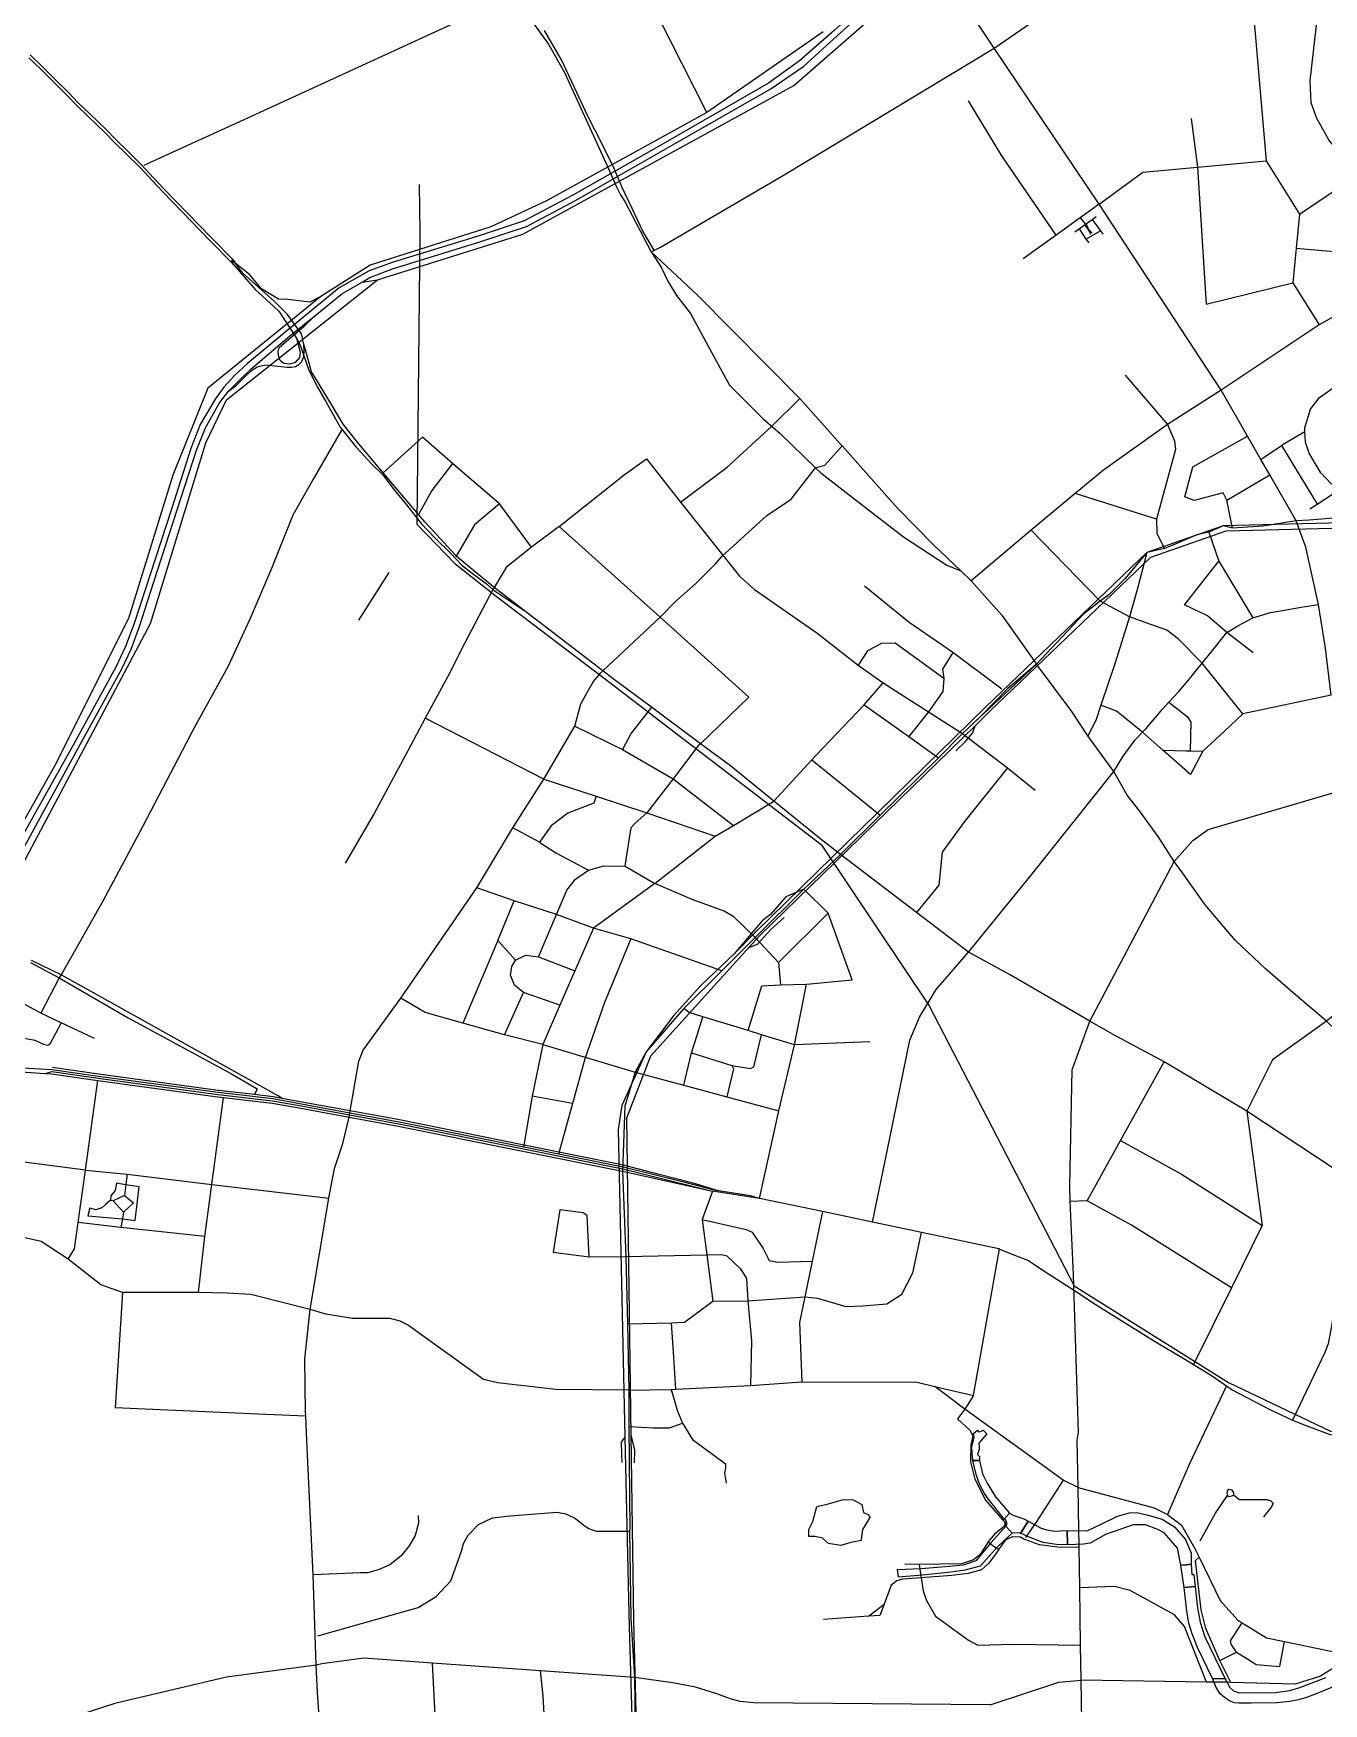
# Model space of a CAD drawing. Header units: millimetres. Extents: x 170 to 95391, y -643 to 69125.
# Drawn here: x 41629 to 46878, y 31702 to 38500 of the extents above; entities that cross this region are included whole.
import ezdxf

# ---------------------------------------------------------------- set-up
doc = ezdxf.new("R2010")
doc.units = ezdxf.units.MM
for name, color, linetype in [('railways', 4, 'Continuous'), ('roads_2', 2, 'Continuous'), ('roads_3', 3, 'Continuous'), ('water', 7, 'Continuous')]:
    doc.layers.add(name, color=color, linetype=linetype)

msp = doc.modelspace()

# ---------------------------------------------------------------- linework, layer by layer
at = {"layer": 'railways'}
msp.add_lwpolyline([(43198.36, 37885), (43200.79, 37689.31), (43189.49, 36502.93), (43343.52, 36342.61), (43506.46, 36213.72), (43951.64, 35876.05), (44833.76, 35198.81), (45272.85, 34542.05), (45863.3, 33402.88), (46491.61, 33009.59), (46906.72, 32810.52), (47370.09, 32720.35), (48296.37, 32394.96), (49602.02, 32009.21), (49696.5, 31928.11)], dxfattribs=at)
at = {"layer": 'roads_2'}
for points in [[(41526.88, 40990.14), (42217.3, 40476.72), (42612.62, 40187.5), (42732.65, 40107.72), (42772.44, 40076.49), (42813.74, 40031.93), (42844.51, 39976.67), (42912.56, 39764.56), (42918.5, 39746.03), (42959.8, 39603.04), (43042.42, 39430.32), (43277.75, 39079.68), (43589.15, 38644.23), (43675.01, 38525.7), (43724.5, 38456.15), (43790.09, 38340.56), (43965.56, 37955.1), (44001.34, 37875.27), (44017.71, 37843.08), (44034.78, 37815.41), (44141.7, 37611.63)], [(41517.98, 34990.74), (42105.46, 36098.1), (42330.7, 36833.54), (42414.46, 37008.66), (43028.43, 37497.4), (43620.59, 37683.05), (44722.4, 38287.67), (46454.01, 39801.27)], [(46112.13, 39618.26), (45824.82, 39357.9), (45623.51, 39177.19), (45339.52, 38921.44), (44886.17, 38511.72), (44746.19, 38389.1), (44619.05, 38297.34), (44172.27, 38040.39), (43823.87, 37841.23), (43625.82, 37737.59), (43442.04, 37676.63), (43093.12, 37569.05), (42994.9, 37534.35), (42873.21, 37464.29)], [(42883.93, 37439.8), (42966.01, 37487.72), (42997.78, 37506.28), (43089.92, 37541.35), (43445.3, 37651.85), (43634.63, 37714.26), (43833.78, 37820.17), (44180.46, 38017.91), (44629.76, 38274.58), (44762.71, 38367.41), (44900.22, 38491.8), (45393.99, 38936.08), (45752.84, 39259.36), (46128.1, 39597.04)], [(44141.7, 37611.63), (44180.28, 37629.81), (44683.24, 37925), (45538.43, 38440.03), (45862.97, 38665.22), (46039.71, 38787.39), (46120.44, 38858.27), (46344.47, 39155.58), (46502.4, 39372.67), (46571.35, 39454.51), (46594.73, 39482.47)], [(44368.84, 38178.32), (44019.39, 38870.43), (43636.17, 38677.15), (43232.3, 38491.04), (42514.28, 38162.06), (42101.62, 37973.54), (42077.6, 37962.49)], [(46461.52, 37047.78), (46298.21, 37296.62), (45964.5, 37804.54), (45538.43, 38440.03), (45271.7, 38842.16)], [(46589.84, 38610.03), (46644.28, 37981.03)], [(44842.34, 38506.5), (44368.84, 38178.32), (43716.41, 37819.07), (43489.42, 37712.69), (42998.96, 37557.52), (42798.2, 37429.94), (42338.93, 37056.24), (42196.02, 36701.68), (42016.12, 36118.39), (41714.77, 35517.75), (41466.23, 35078.2)], [(44154.22, 37618.22), (44107.9, 37695.29), (44064.81, 37788.1), (44023.36, 37875.62), (44014.26, 37897.97), (44012.61, 37901.76), (43991.29, 37950.25), (43941.32, 38052.35), (43885.08, 38162.9), (43830.39, 38280.58), (43776.91, 38393.2), (43707.67, 38512.26)], [(42449.12, 37570.77), (42444.23, 37575.49), (42353.5, 37667.72), (42160.07, 37867.28), (42118.01, 37911.74), (42066.65, 37967.05), (42012.63, 38020.23), (41963.68, 38068.06), (41924.48, 38108.85), (41856.69, 38173.73), (41809.79, 38218.92), (41772.55, 38257.75), (41722.86, 38307.53), (41663.36, 38367.27), (41616.04, 38412.92)], [(41610.76, 38401.44), (41658.08, 38355.79), (41717.59, 38296.06), (41767.28, 38246.28), (41804.52, 38207.45), (41851.41, 38162.25), (41919.21, 38097.38), (41958.41, 38056.58), (42007.36, 38008.76), (42061.38, 37955.57), (42112.74, 37900.26), (42154.8, 37855.8), (42348.23, 37656.24), (42438.96, 37564.01), (42443.85, 37559.29)], [(46339.36, 38154.16), (46365.62, 37955.18), (46400.12, 37398.29), (46752.27, 37485.27)], [(45964.5, 37804.54), (46142.18, 37935.01), (46365.62, 37955.18), (46644.28, 37981.03)], [(46644.28, 37981.03), (46780.4, 37763.84), (46766.42, 37625.43), (46752.27, 37485.27), (46860.25, 37314.12)], [(46780.4, 37763.84), (47016.01, 37923.82)], [(44141.7, 37611.63), (44183.52, 37548.18), (44209.75, 37491.22), (44244.69, 37433.65), (44302.11, 37360.05), (44415.29, 37152.78), (44460.79, 37068.03), (44598.93, 36930.59), (44665.22, 36872.75), (44811.08, 36731.97), (44832.24, 36711.53), (45026.29, 36560.82), (45168.68, 36450.7), (45344.95, 36335.16), (45401.48, 36313.34)], [(45401.48, 36313.34), (45292.11, 36417.2), (45144.97, 36568.02), (44918.97, 36821.72), (44911.36, 36830.26), (44747.26, 37014.48), (44330.65, 37435.25), (44141.7, 37611.63)], [(42760.5, 37122.14), (42746.16, 37172.99), (42735.82, 37212.34), (42729.38, 37233.82), (42719.96, 37277.82), (42662.48, 37356.62), (42609.12, 37408.66), (42479.02, 37525.94), (42447.68, 37568.06), (42435.63, 37575.7), (42435.41, 37575.84)], [(42435.41, 37575.84), (42440.77, 37561.88), (42531.83, 37455.94), (42589.57, 37405.25), (42626.76, 37369.65), (42698.74, 37259.61)], [(42798.2, 37429.94), (42753.22, 37406.88), (42664.17, 37416.87), (42625.78, 37418.3), (42556.8, 37460.57), (42507.99, 37519.03), (42435.63, 37575.7)], [(47294.88, 37589.24), (46939.45, 37359.34), (46860.25, 37314.12), (46461.52, 37047.78), (46243.51, 36908.55), (45981.95, 36722.64), (45867.88, 36627.98), (45688.02, 36478.74), (45444.75, 36272.24)], [(42873.21, 37464.29), (42659.95, 37289), (42499.34, 37156.05), (42447.3, 37107.78), (42403.93, 37060.07), (42367.72, 37011.67), (42307.24, 36907.72)], [(42966.01, 37487.72), (43028.43, 37497.4)], [(42328.93, 36895.03), (42385.59, 36996.58), (42422.55, 37043.89), (42466.32, 37088.08), (42514.79, 37135.5), (42671.29, 37267.39), (42774.29, 37350.9), (42883.93, 37439.8)], [(42698.74, 37259.61), (42714, 37203.17), (42712.02, 37181.4), (42694.41, 37160.22), (42671.56, 37153.75), (42648.35, 37157.07), (42633.25, 37168.32), (42626.69, 37184.38), (42624.63, 37203.07), (42626.49, 37211.95), (42630.16, 37222.59), (42730.58, 37308.86), (42774.29, 37350.9)], [(42698.74, 37259.61), (42713.9, 37231.88), (42749.22, 37129.58), (42784.83, 37060.26), (42819.48, 36998.6), (42876.39, 36897.64), (42941.43, 36816.03)], [(42422.55, 37043.89), (42454.05, 37067.19), (42487.41, 37101.13), (42514.91, 37126.67), (42539.63, 37142.91), (42554.85, 37147.22), (42577.24, 37150.58), (42598.67, 37148.61), (42661.18, 37142.28), (42679.94, 37141.67), (42695.62, 37145.09), (42709.08, 37152.53), (42721.26, 37164.87), (42729.48, 37185.24), (42730.54, 37203.46), (42729.38, 37233.82)], [(43625.31, 36151.81), (43509.04, 36241.08), (43503.64, 36245.53), (43349.48, 36372.82), (43345.81, 36375.86), (43221.85, 36511.61), (43196, 36542.06), (43052.34, 36711.42), (42945.42, 36837.49), (42888.51, 36909.97), (42845.81, 36983.46), (42786.9, 37078.85), (42760.5, 37122.14)], [(46070.38, 37109.44), (46243.51, 36908.55), (46271.55, 36841.88), (46275.36, 36806.07), (46197.92, 36522.47), (46199.48, 36464.16), (46231.34, 36403.7)], [(44261.37, 36592.47), (44450.77, 36734.88), (44632.04, 36899.96), (44747.26, 37014.48)], [(42307.24, 36907.72), (42268.67, 36810.98), (42191.04, 36564.02), (42038.69, 36099.05), (42004.1, 36005.17), (41965, 35923.19), (41796.83, 35615.76), (41575.57, 35217.94), (41440.32, 34967.54), (41231.67, 34577.51), (41203.23, 34526.33), (41035.09, 34217.69), (40948.05, 34062.65), (40886.15, 33907.45), (40862.26, 33835.55), (40811.99, 33684.18), (40708.67, 33382.79), (40611.32, 33082.65)], [(40632.95, 33071.88), (40733.59, 33377.69), (40834.16, 33676.66), (40909.99, 33899.83), (40940.4, 33991.72), (40968.77, 34040.26), (41117.51, 34324.17), (41222.06, 34514.99), (41598.98, 35203.38), (41818.87, 35605.54), (41988.12, 35913.3), (42026.61, 35994.12), (42060.9, 36086.09), (42104.18, 36222.4), (42293.01, 36803.41), (42328.93, 36895.03)], [(42881.96, 36885.88), (42771.32, 36692.59), (42684.06, 36539.68), (42597.45, 36321.93), (42509.71, 36115.84), (42419.61, 35922.36), (42283.39, 35674.35), (42072.19, 35271.28), (41911.21, 34967.96), (41741.59, 34668.53), (41733.73, 34656.73)], [(42941.43, 36816.03), (43005.2, 36746.76), (43051.02, 36702.89), (43096.47, 36642.42), (43146.68, 36581.08), (43206.89, 36505.9), (43264.15, 36443.79), (43326.56, 36383.43), (43372.24, 36336.3), (43413.45, 36302.65), (43471.9, 36259.19), (43498.52, 36237.27), (43625.31, 36151.81)], [(44811.08, 36731.97), (44848.67, 36742.89), (44918.97, 36821.72)], [(42833.05, 31040.64), (42784.08, 31746.88), (42779, 31858.24), (42766.81, 32226.71), (42741.91, 32772.25), (42736.71, 32873.74), (42736.48, 32890.1), (42733.36, 33105.29), (42754.24, 33305.86), (42830.63, 33760.06), (42854.32, 33880.54), (42888.11, 33982.52), (42913.65, 34089.14), (42915.39, 34098.54), (42916.72, 34105.79), (42917.99, 34114.52), (42952.74, 34317.42), (42970.61, 34362.25), (43123.56, 34573.63), (43432.76, 35021.91), (43579.83, 35266.06), (43705.92, 35464.36), (43831.14, 35681.09), (43856.59, 35770.85), (43906.71, 35860.39), (43936.5, 35896.68), (43945.92, 35905.65), (44179.29, 36123.89), (44242.98, 36189.54), (44323.35, 36260.69), (44404.21, 36341.78), (44431.2, 36372.22), (44612.47, 36538.34), (44711.7, 36603.94), (44811.08, 36731.97)], [(48027.08, 36535.84), (46469.09, 36495.48), (46158.49, 36387.78), (45502.44, 35758.47), (44566.7, 34841.63), (44479.94, 34754.32), (44344.11, 34625.49), (44233.74, 34501.03), (44121.53, 34354.9), (44022.26, 34136.21), (44007.6, 34038.37), (44034.96, 32786.76), (44049.35, 32128.88), (44053.22, 32016.88), (44064.63, 31601.43)], [(44082.42, 31609.71), (44071.96, 32041.03), (44061.41, 32795.8), (44043.36, 34085.98), (44141.04, 34339.12), (44540.25, 34779.79), (44583.37, 34827.4), (45460.2, 35682.4), (45520.4, 35741.11), (46174.77, 36368.81), (46481.85, 36475.29), (47662.75, 36505.86)], [(46158.49, 36387.78), (46120.5, 36240.91), (46088.59, 36125.47)], [(45401.48, 36313.34), (45444.75, 36272.24), (45569.48, 36132.92), (45710.41, 35932.65)], [(45569.28, 35831.68), (45370.13, 35980.47), (45191.36, 36101.83), (45010.76, 36250.64)], [(44912.65, 35157.88), (44840.4, 35213.19), (44641.09, 35375.21), (44464.85, 35518.49), (44343.32, 35608.92), (44142.95, 35758.03), (43987.59, 35873.67), (43945.92, 35905.65), (43625.31, 36151.81)], [(46088.59, 36125.47), (46029.53, 35937.99), (45972.22, 35765.77), (45951.48, 35703.46), (45919.41, 35640.54)], [(45370.13, 35980.47), (45327.59, 35912.35), (45332.76, 35873.85), (45329.53, 35821.73), (45270.14, 35739.26), (45190.23, 35638.14)], [(47512.58, 34100.37), (47386.95, 34146.84), (47281.34, 34204.08), (47148.36, 34279.48), (47121.73, 34296.04), (47017.95, 34360.58), (46926.42, 34444.05), (46890.04, 34479.39), (46763.39, 34586.73), (46641.07, 34693.06), (46518.85, 34809.48), (46396.85, 34952.77), (46303.88, 35083.48), (46270.08, 35129.1), (46204.34, 35231.07), (46129.14, 35335.69), (46079.21, 35400.15), (46025.22, 35496.38), (45919.41, 35640.54), (45853.13, 35740.09), (45710.41, 35932.65)], [(43705.92, 35464.36), (43223.13, 35712.7)], [(45381.42, 35579.69), (45419.52, 35616.94), (45449.93, 35652.51), (45460.2, 35682.4)], [(45860.1, 33447.9), (45846.59, 33746.12), (45846.29, 33809.69), (45855.02, 34281.77), (45927.16, 34480.23), (46270.08, 35129.1), (46346.56, 35215.7), (46408.8, 35260.17), (46967.18, 35423.98), (46984.05, 35427.35), (47261.32, 35482.67), (47640.8, 35558.4)], [(45042.84, 33661.91), (45103.97, 33956.87), (45114.7, 34009.95), (45194.15, 34402), (45233.87, 34496.08), (45302, 34609), (45433.1, 34761.08), (45688.22, 35073.4), (46025.22, 35496.38)], [(43705.92, 35464.36), (43918.05, 35395.02), (44125.07, 35327.76), (44402.75, 35232.28)], [(44627.09, 34914.37), (44593.98, 34888.07), (44479.94, 34754.32)], [(44540.25, 34779.79), (44574.24, 34793.72), (44629.78, 34852.61), (44683.52, 34901.84)], [(41616.33, 34719.18), (41733.73, 34656.73), (42015, 34493.6), (42435.02, 34264.84), (42539.7, 34204.45), (42527.83, 34180.81)], [(42640.78, 34165.21), (42621.36, 34177.48), (42026.55, 34509.05), (41741.59, 34668.53), (41620.94, 34726.75)], [(41189.29, 34280.09), (41278.45, 34281.46), (41340.7, 34281.39), (41457.71, 34281.26), (41678.54, 34266.88), (41702.13, 34265.33)], [(41704.57, 34282.08), (41464.9, 34295.86), (41384.55, 34308.45)], [(41678.54, 34266.88), (41703.51, 34274.79), (41891.9, 34247.6), (42369.41, 34183.11), (42403.25, 34179.15), (42602.24, 34155.9), (42703.6, 34137.33), (42915.39, 34098.54), (43115.2, 34061.96), (43622.6, 33959.7), (44026.87, 33878.43), (44392.23, 33788.3)], [(44416.14, 33788.96), (44393.82, 33792.73), (44280.5, 33822.53), (44028.33, 33885.65), (43624.07, 33966.92), (43116.6, 34069.19), (42916.72, 34105.79), (42704.94, 34144.58), (42603.35, 34163.18), (42404.12, 34186.46), (42370.35, 34190.42), (41892.93, 34254.9), (41704.57, 34282.08)], [(44839.67, 33704.64), (44583.16, 33757.99), (44392.23, 33788.3)], [(45556.84, 33553.82), (45242.04, 33620.02), (45042.84, 33661.91), (44839.67, 33704.64)], [(45556.84, 33553.82), (45627.56, 33524.68), (45677.7, 33506.09), (45740.21, 33463.64), (45864.3, 33384.09), (45948.63, 33327.71), (46086.23, 33242.7), (46197.41, 33173.3), (46307.24, 33108.08), (46349.34, 33082.32), (46418.44, 33040.06), (46483.42, 32994.9), (46505.94, 32979.23), (46659.87, 32899.56), (46752.21, 32855.58), (46816.28, 32829.89), (46904.16, 32797.76), (46986.06, 32784.21), (47077.22, 32788.56), (47165.21, 32783.62), (47210.17, 32780.97), (47268.47, 32767.38), (47326.95, 32743.14), (47351.03, 32719.42)], [(45865.08, 33316.61), (45860.1, 33447.9)], [(45876.03, 32774.14), (45880.23, 32807.31), (45865.08, 33316.61)], [(44034.96, 32786.76), (44020.43, 32766.21), (44021.4, 32714.49), (44023.29, 32683.44)], [(44074.89, 32682.28), (44076.41, 32733.26), (44061.41, 32795.8)], [(45882.4, 32408.93), (45879.52, 32581.82), (45876.03, 32774.14)], [(45879.52, 32581.82), (46188.24, 32499.39), (46243.52, 32472.33), (46299.69, 32427.87), (46354.39, 32333.29), (46371.19, 32298.79), (46457.45, 32121.7), (46529.76, 32042.31), (46547.21, 32031.45), (46646.34, 31969.71), (46719.39, 31954.53), (46810.54, 31935.59), (46940.88, 31908.92), (46970.5, 31900.6), (46969.41, 31901.98)], [(45883.67, 32345.49), (45882.4, 32408.93)], [(45901.39, 31174.9), (45897.69, 31461.54), (45891.32, 31798.16), (45889.43, 31939.36), (45886.3, 32173.62), (45883.76, 32338.86), (45883.67, 32345.49)], [(45521.51, 31696.69), (45040.83, 31700.99), (44559.57, 31704.99), (44504.44, 31710.77), (44468.91, 31720.88), (44405.47, 31743.42), (44322.68, 31768.46), (44230.13, 31787.34), (44074.62, 31808.19), (43691.31, 31834.86), (43251.95, 31867.04), (42973.02, 31887.47), (42802.74, 31863.59), (42779, 31858.24), (42414.58, 31809.18), (41960.47, 31702.22), (41646.59, 31601.22), (41561.92, 31573.97)], [(47101.79, 31850.28), (46969.41, 31901.98), (46948.73, 31864.86), (46865.02, 31813.4), (46762.97, 31781.53), (46500.87, 31788.65), (46489.06, 31788.97)], [(43277.52, 31392.22), (43251.95, 31867.04)], [(43901.04, 30511.02), (43836.98, 30603.17), (43735.23, 30749.52), (43714.23, 30782.75), (43714.59, 31058.97), (43721.63, 31388.33), (43702.72, 31733.95), (43691.31, 31834.86)], [(45521.51, 31696.69), (45800.78, 31789.73), (45891.32, 31798.16)], [(46431.49, 31789.46), (46402.19, 31789.71), (45891.32, 31798.16)]]:
    msp.add_lwpolyline(points, dxfattribs=at)
at = {"layer": 'roads_3'}
for points in [[(47640.8, 35558.4), (47610.7, 35646.59), (47576.24, 35704.16), (47484.57, 35801.05), (47458.29, 35852.4), (47454.94, 35944.45), (47463.27, 36090.53), (47477.76, 36344.91), (47488.72, 36537.23), (47488.85, 36544.28), (47498.74, 37045.17), (47499.51, 37083.99), (47503.05, 37263.07), (47487.15, 37327.62), (47462, 37391.22), (47294.88, 37589.24), (47116.11, 37801.07), (47016.01, 37923.82), (46899.51, 38066.67), (46849.9, 38154), (46827.84, 38217.57), (46823.47, 38307.58), (46886.79, 38869.31)], [(45790.06, 37679.19), (45568.38, 38001.31), (45432.84, 38226.21)], [(45964.5, 37804.54), (45887.58, 37749.27), (45790.06, 37679.19), (45655.23, 37582.02)], [(45865.87, 37692.94), (45883.13, 37705.19), (45904.76, 37720.55), (45909.09, 37723.63), (45936.74, 37743.26), (45953.17, 37754.92)], [(45887.58, 37749.27), (45909.09, 37723.63)], [(45936.74, 37743.26), (45969.77, 37696.78), (45979.67, 37682.86)], [(45883.13, 37705.19), (45910.86, 37662.77), (45922.28, 37647.97)], [(45904.76, 37720.55), (45918.23, 37703.09)], [(45910.86, 37662.77), (45969.77, 37696.78)], [(45911.44, 37724.54), (45920.04, 37705.01)], [(45921.66, 37702.48), (45921.82, 37703.06), (45921.78, 37703.64), (45921.54, 37704.18), (45921.14, 37704.62), (45920.62, 37704.91), (45920.04, 37705.01), (45919.45, 37704.92), (45918.93, 37704.63), (45918.52, 37704.2), (45918.28, 37703.66), (45918.23, 37703.09), (45918.38, 37702.51), (45918.69, 37702.02), (45919.15, 37701.65), (45919.71, 37701.46), (45920.3, 37701.45), (45920.86, 37701.63), (45921.33, 37701.99), (45921.66, 37702.48)], [(45920.3, 37701.45), (45929.12, 37682.8)], [(45921.82, 37703.06), (45935.81, 37687.26)], [(46766.42, 37625.43), (46997.35, 37605.33)], [(47171.79, 36639.54), (47024.62, 36641.05), (46960.55, 36641.71), (46949.23, 36647.24), (46909.39, 36666.68), (46866.61, 36711.01), (46820.02, 36792.19), (46804.99, 36836.28), (46802.26, 36880.2), (46801.37, 36894.6), (46824.62, 36971.08), (46862.02, 37017.8), (46930.26, 37067.32), (47001.34, 37089.22), (47117.43, 37087.2), (47129.96, 37086.7), (47308.56, 37086.62), (47313.01, 37086.56), (47499.51, 37083.99)], [(46766.31, 36516.57), (46659.4, 36702.91), (46622.91, 36766.5), (46569.03, 36860.4), (46461.52, 37047.78)], [(43655.63, 36409.67), (43524.62, 36585.67), (43333.9, 36749.92), (43211.53, 36856.33), (43052.34, 36711.42)], [(46484.98, 36600.86), (46470.13, 36630.75), (46351.69, 36599.03), (46313.79, 36613.67), (46346.43, 36735.53), (46569.03, 36860.4)], [(46622.91, 36766.5), (46640.31, 36778.28), (46706.71, 36823.28), (46713.46, 36827.86), (46802.26, 36880.2)], [(46706.71, 36823.28), (46851.36, 36583.75)], [(43333.9, 36749.92), (43249.7, 36640.25), (43196, 36542.06)], [(43767.34, 36492.54), (44032.26, 36703.92), (44123.26, 36768.57), (44261.37, 36592.47), (44272.65, 36578.1), (44501.37, 36290.82), (44562.56, 36237.11), (44816.91, 36060.05), (44985.05, 35928.2), (45085.81, 35856.51), (45270.14, 35739.26), (45409.41, 35649.99), (45592.19, 35511.23), (45704.45, 35420.28)], [(46507.55, 36486.94), (46484.98, 36600.86), (46659.4, 36702.91)], [(46822.46, 36565.51), (46851.36, 36583.75), (46949.23, 36647.24)], [(43524.62, 36585.67), (43423.16, 36499.65), (43349.48, 36372.82)], [(46197.92, 36522.47), (45867.88, 36627.98)], [(46766.31, 36516.57), (46631.64, 36494.99), (46507.55, 36486.94), (46469.09, 36495.48), (46411.08, 36470.11), (46362.35, 36459.46), (46264.1, 36417.58), (46231.34, 36403.7), (46158.49, 36387.78), (46068.92, 36280.43), (46004.3, 36215.12), (45969.16, 36189)], [(48970.64, 36506.08), (48866.38, 36509.78), (48709.14, 36507.56), (48665.07, 36507.23), (48597.85, 36506.71), (48433.53, 36502.78), (48340.43, 36509.36), (48337.54, 36509.62), (48181.1, 36524.32), (48027.08, 36535.84), (47898.49, 36526.68), (47716.59, 36533.51), (47677.9, 36535.34), (47488.85, 36544.28), (47363.33, 36536.48), (47243.97, 36540.69), (47219.12, 36538.23), (47161.24, 36532.49), (46968.34, 36530.75), (46819.18, 36518.83), (46766.31, 36516.57)], [(46908.88, 35806.79), (46886.42, 35997.82), (46856.93, 36176.33), (46806.2, 36408.77), (46766.31, 36516.57)], [(44179.29, 36123.89), (43767.34, 36492.54), (43655.63, 36409.67), (43552.13, 36325.71), (43503.64, 36245.53), (43498.52, 36237.27), (43382.95, 36017.36), (43314.98, 35883.15), (43223.13, 35712.7), (43151.7, 35580.15), (43015.21, 35324.85), (42896.87, 35122.97)], [(46908.88, 35806.79), (46549.83, 35731.08), (46384.7, 35937.59), (46286.69, 36036.34), (46239.92, 36071.05), (46152.54, 36102.93), (46088.59, 36125.47), (45969.16, 36189), (45688.02, 36478.74)], [(46411.08, 36470.11), (46452.35, 36352.6), (46590.24, 36122.03)], [(42952.16, 36112.17), (43076.16, 36305.36)], [(46592.01, 35979.21), (46484.82, 36061.93), (46405.24, 36130.09), (46312.1, 36173.83), (46452.35, 36352.6)], [(45969.16, 36189), (45900.88, 36136.41), (45708.73, 35931.18), (45710.41, 35932.65), (45409.41, 35649.99)], [(46384.7, 35937.59), (46425.61, 35988.8), (46484.82, 36061.93), (46529.23, 36089.16), (46590.24, 36122.03), (46661.89, 36143.09), (46703.27, 36149.41), (46787.16, 36164.81), (46856.93, 36176.33)], [(44179.29, 36123.89), (44540.25, 35798.63), (44343.32, 35608.92), (44332.62, 35599.3), (44231.3, 35466.74), (44125.07, 35327.76)], [(45332.76, 35873.85), (45135.15, 36018.47), (45079.65, 36016.9), (45022.87, 35987.74), (44985.05, 35928.2)], [(45708.73, 35931.18), (45593.44, 35834.19), (45483.88, 35721.23), (45409.41, 35649.99)], [(46025.22, 35496.38), (46063.28, 35558.32), (46111.13, 35625.41), (46141, 35656.01), (46154.67, 35670.02), (46223.18, 35749.21), (46248.94, 35777.55), (46289.58, 35822.26), (46326.95, 35866.94), (46384.7, 35937.59)], [(44402.75, 35232.28), (44476.61, 35276.58), (44641.09, 35375.21), (44795.88, 35543.98), (44811.56, 35561.07), (45008.6, 35767.98), (45085.81, 35856.51)], [(44142.95, 35758.03), (44060.37, 35652.62), (44024.92, 35585.29)], [(45008.6, 35767.98), (45190.23, 35638.14), (45310.6, 35552.09)], [(46549.83, 35731.08), (46475.23, 35660.13), (46387.19, 35579.07), (46336.02, 35483.38), (46223.81, 35582.52), (46141, 35656.01), (46036.08, 35741.6), (45972.22, 35765.77)], [(46248.94, 35777.55), (46323.64, 35719.71), (46337.84, 35697.09), (46334.78, 35579.52)], [(43831.14, 35681.09), (44024.92, 35585.29), (44231.3, 35466.74), (44476.61, 35276.58)], [(45409.41, 35649.99), (45310.6, 35552.09), (45074.45, 35318.15), (44912.65, 35157.88), (44763.39, 35016.8)], [(46223.81, 35582.52), (46319.37, 35579.65), (46334.78, 35579.52), (46387.19, 35579.07)], [(44795.88, 35543.98), (45074.45, 35318.15)], [(45592.19, 35511.23), (45417.64, 35291.85), (45326.14, 35167.87), (45312.64, 35033), (45221.44, 34921.55)], [(43918.05, 35395.02), (43909.58, 35366.46), (43803.37, 35326.47), (43735.09, 35274.92), (43687.23, 35208.86), (43579.83, 35266.06)], [(44061.87, 35270.01), (44075.35, 35284.21)], [(44075.35, 35284.21), (44125.07, 35327.76)], [(43708.42, 35194.84), (43754.67, 35164.3), (43886.64, 35094.64), (43949.5, 35112.49), (44036.83, 35110.7), (44059.72, 35259.81), (44061.87, 35270.01)], [(44036.83, 35110.7), (44156.47, 35040.12), (44402.75, 35232.28)], [(43687.23, 35208.86), (43695.32, 35203.5)], [(43695.32, 35203.5), (43708.42, 35194.84)], [(45927.16, 34480.23), (45600.37, 34669.14), (45433.1, 34761.08), (45221.44, 34921.55), (44912.65, 35157.88)], [(43684.16, 34741.54), (43757.62, 34913.72), (43798.57, 35012.56), (43834.93, 35057.25), (43886.64, 35094.64)], [(44429.62, 34684.87), (44058.92, 34814.95), (43907.19, 34858.21), (43757.62, 34913.72), (43584.42, 34969.45), (43432.76, 35021.91)], [(44660.36, 34718.7), (44564.96, 34819.99), (44478.01, 34904.37), (44439.15, 34927.21), (44309.03, 34974.36), (44156.47, 35040.12), (43907.19, 34858.21), (43831.57, 34684.34), (43770.74, 34544.46), (43701.6, 34385.48), (44076.65, 34271.84), (44274.75, 34218.88), (44449.77, 34172.09), (44662.32, 34115.28)], [(44763.39, 35016.8), (44564.96, 34819.99), (44429.62, 34684.87), (44275.74, 34531.26), (44121.53, 34354.9), (44076.65, 34271.84), (44035.15, 34133.98), (44024.97, 33869.07), (44039.66, 33522.63), (44045.73, 33247.47), (44051.68, 32977.52), (44052.01, 32830), (44052.32, 32688.83), (44055.97, 32413.01), (44054.16, 32403.39), (44059.39, 32049.43), (44074.62, 31808.19), (44079.91, 31407.65)], [(44583.16, 33757.99), (44662.32, 34115.28), (44725.29, 34383.72), (44773.67, 34629.77), (44959.86, 34647.59), (44862.52, 34919.44), (44763.39, 35016.8)], [(44763.39, 35016.8), (44690.41, 34985.35), (44627.09, 34914.37)], [(47862.74, 35063.63), (47373.54, 34844.26), (47331.33, 34783.68), (47236.83, 34712.62), (47012.59, 34576.87), (46890.04, 34479.39), (46670.23, 34322.5), (46565.29, 34114.08), (46627.51, 33647.84), (46503.04, 33394.79), (46349.34, 33082.32)], [(43590.52, 34728.04), (43518.25, 34808.44), (43584.42, 34969.45)], [(44862.52, 34919.44), (44660.36, 34718.7), (44668.82, 34627.61)], [(43518.25, 34808.44), (43376.54, 34472.2)], [(44058.92, 34814.95), (43951.82, 34556.12), (43871.7, 34326.72), (43821.8, 34145.11), (43765.52, 33939)], [(43770.74, 34544.46), (43622.25, 34596.86), (43585.52, 34626.83), (43569.42, 34666.86), (43575.9, 34702.6), (43590.52, 34728.04), (43632.83, 34748.13), (43684.16, 34741.54), (43831.57, 34684.34)], [(41733.73, 34656.73), (41658.8, 34512.62)], [(44536.43, 34441.63), (44592.74, 34624.02), (44668.82, 34627.61), (44773.67, 34629.77)], [(41877.65, 34409), (41741.29, 34472.91), (41658.8, 34512.62), (41515.18, 34591.23)], [(43701.6, 34385.48), (43545.7, 34423.67), (43376.54, 34472.2), (43222.74, 34514.45), (43123.56, 34573.63)], [(43545.7, 34423.67), (43622.25, 34596.86)], [(41741.29, 34472.91), (41696.02, 34385.57), (41687.02, 34380.85), (41671.63, 34384.57), (41635.52, 34401.46), (41499.84, 34425.48), (41440.76, 34456.43)], [(44274.75, 34218.88), (44306.7, 34351.39), (44329.93, 34422.78), (44352.42, 34498.06)], [(45031.7, 34396.24), (44725.29, 34383.72), (44591.37, 34424.79), (44536.43, 34441.63), (44352.42, 34498.06), (44296.82, 34515.12), (44275.74, 34531.26)], [(46565.29, 34114.08), (46229.62, 34313.67), (46019.41, 34427.21), (45927.16, 34480.23)], [(44306.7, 34351.39), (44470.69, 34298.83), (44546.64, 34286.92), (44560.07, 34293.96), (44591.37, 34424.79)], [(43701.6, 34385.48), (43658.64, 34175.18), (43622.89, 33966.84)], [(41702.13, 34265.33), (41890.57, 34238.15), (42368.2, 34173.64), (42402.13, 34169.66), (42600.82, 34146.45), (42701.86, 34127.94), (42913.65, 34089.14), (43113.38, 34052.58), (43620.7, 33950.34), (44024.97, 33869.07)], [(44583.16, 33757.99), (44546.26, 33769.33), (44416.14, 33788.96), (44312.86, 33820.45), (44174.67, 33855.92), (44030.08, 33894.22), (43625.8, 33975.48), (43118.27, 34077.76), (42917.99, 34114.52), (42706.53, 34153.17), (42640.78, 34165.21), (42604.66, 34171.83), (42527.83, 34180.81), (42405.14, 34195.13), (42371.45, 34199.09), (41894.15, 34263.55), (41705.83, 34290.73)], [(44470.69, 34298.83), (44476.74, 34285.49), (44449.77, 34172.09)], [(45915.78, 33749.02), (46052.02, 33994.24), (46229.62, 34313.67)], [(47121.73, 34296.04), (47023.13, 34096.94), (46942.56, 33929.9), (46924.99, 33876.31), (46959.39, 33707.1), (46969.28, 33638.73), (46969.2, 33560.01), (46951.54, 33467), (46921.74, 33312.15), (46910.64, 33238.16), (46897.24, 33167.08), (46882.97, 33130.75), (46752.21, 32855.58)], [(41770.71, 33510.72), (41795.77, 33553.46), (41811.11, 33659.69), (41840.95, 33873.52), (41890.57, 34238.15)], [(42300.36, 33375.81), (42326.69, 33603), (42354.28, 33814.98), (42402.13, 34169.66)], [(43821.8, 34145.11), (43658.64, 34175.18)], [(47757.81, 33442.65), (47339.5, 33649.26), (47324.87, 33656.49), (46948.15, 33860.93), (46924.99, 33876.31), (46565.29, 34114.08)], [(46052.02, 33994.24), (46299.53, 33856.6), (46627.51, 33647.84)], [(41840.95, 33873.52), (41441.38, 33924.84), (41101.53, 33966.48), (41041.51, 33968.41), (40964.96, 33975.56)], [(41840.95, 33873.52), (42010.04, 33856.45), (42354.28, 33814.98), (42830.63, 33760.06)], [(42010.04, 33856.45), (42007.69, 33837.13), (42004.97, 33813.91), (41999.91, 33770.72), (41953.45, 33748.63), (41995.18, 33702.24), (41990.84, 33675.84), (41985, 33640.34)], [(44024.97, 33869.07), (44392.23, 33788.3)], [(41942.16, 33750.78), (41922.48, 33733.57), (41906.95, 33720.41), (41883.22, 33711.42), (41858.62, 33718.8), (41850.11, 33687.16), (41990.84, 33675.84), (42043.2, 33669.08), (42058.81, 33805.99), (42004.97, 33813.91), (41966.42, 33820.11), (41961.02, 33790.5), (41943.36, 33769.18), (41942.16, 33750.78), (41953.45, 33748.63)], [(44392.23, 33788.3), (44349.1, 33673.1), (44368.1, 33528.64), (44392.96, 33339.79), (44535.85, 33341.12)], [(41999.91, 33770.72), (42035.61, 33739.72), (41995.18, 33702.24)], [(46503.04, 33394.79), (46096.31, 33649.69), (45915.78, 33749.02), (45846.59, 33746.12)], [(41991.15, 33375.74), (41903.41, 33407.26), (41770.71, 33510.72), (41660.34, 33583.31), (41600.84, 33596.11), (41414.03, 33626.43), (41112.2, 33668.01)], [(42326.69, 33603), (41985, 33640.34), (41811.11, 33659.69)], [(43890.05, 33520.83), (43882.27, 33688.63), (43864.9, 33700.03), (43770.43, 33712.11), (43743.22, 33539.5), (43890.05, 33520.83), (44039.66, 33522.63), (44368.1, 33528.64), (44427.73, 33530.46), (44450.3, 33525.14), (44505.34, 33471.48), (44529.67, 33432.4), (44535.85, 33341.12), (44550.38, 33179.37), (44546.75, 32997.34)], [(44349.1, 33673.1), (44529.34, 33631.85), (44552.9, 33621.42), (44598.57, 33554.54), (44622.82, 33506.25), (44655.65, 33498.82), (44797.57, 33503.31)], [(44839.67, 33704.64), (44797.57, 33503.31), (44767.04, 33357.36), (44745.3, 33253.37), (44755.54, 33011.9)], [(44535.85, 33341.12), (44767.04, 33357.36), (44819.14, 33351.78), (44933.98, 33318.06), (45003.91, 33321.56), (45100.6, 33328.9), (45162.62, 33369.28), (45206.54, 33454.82), (45242.04, 33620.02)], [(45454.07, 32956.77), (45559.93, 33553.19), (45556.84, 33553.82)], [(41991.15, 33375.74), (41961.08, 32907.5)], [(44051.68, 32977.52), (43753.89, 32980.2), (43517.25, 33008.14), (43460.65, 33021.54), (43150.34, 33243.82), (43121.38, 33258.64), (43079.93, 33269.88), (42926.54, 33269.74), (42818.71, 33287.43), (42754.24, 33305.86), (42514.09, 33366.85), (42417.02, 33372.6), (42300.36, 33375.81), (41991.15, 33375.74)], [(44045.73, 33247.47), (44224.86, 33251.96), (44277.31, 33254.58), (44392.96, 33339.79)], [(44242.11, 32981.65), (44233.92, 33111.75), (44224.86, 33251.96)], [(44051.68, 32977.52), (44223.82, 32980.71), (44242.11, 32981.65), (44546.75, 32997.34), (44755.54, 33011.9), (45224.28, 33009.89), (45296.14, 32993.28), (45454.07, 32956.77), (45418.64, 32900.82), (45296.14, 32993.28)], [(44223.82, 32980.71), (44248.75, 32892.02), (44269.4, 32843.77), (44310.46, 32777.44), (44392.17, 32717.4), (44445.29, 32678.07), (44444.12, 32662.22)], [(46483.42, 32994.9), (46331.61, 32674.97), (46243.52, 32472.33)], [(41961.08, 32907.5), (42542.69, 32881.48), (42736.71, 32873.74)], [(44052.01, 32830), (44151.24, 32825.06), (44217.03, 32824.48), (44269.4, 32843.77)], [(45879.52, 32581.82), (45819.12, 32610.97), (45418.64, 32900.82), (45388.49, 32861.18), (45438.47, 32815.75), (45450.61, 32792.11), (45443.09, 32755.36), (45441.47, 32686.84), (45459.37, 32616.11), (45502.83, 32529.82), (45573.07, 32449.42), (45582.22, 32438.09), (45577.98, 32422.79), (45539.69, 32392.43), (45512.68, 32359.92), (45480.37, 32309.06), (45453.46, 32286.78), (45405, 32270.84), (45232.27, 32268.24), (45174.72, 32269.75)], [(44444.12, 32662.22), (44440.33, 32640.26)], [(44440.33, 32640.26), (44447.69, 32599.8)], [(45819.12, 32610.97), (45708.69, 32440.08)], [(46486.97, 32569.32), (46483.8, 32560.13), (46486.79, 32548.86), (46492.94, 32545.74), (46504.26, 32547.69), (46512.5, 32550.69), (46512.6, 32561.94), (46505.48, 32571.2), (46493.17, 32573.36), (46486.97, 32569.32)], [(46375.23, 32364.66), (46438.9, 32477.67), (46486.79, 32548.86)], [(46512.5, 32550.69), (46536, 32533.1), (46647.02, 32533.18), (46663.42, 32527.92), (46672.59, 32517.62), (46666.3, 32503.36), (46633.06, 32462.72)], [(43194.47, 32468.08), (43195.22, 32436.37), (43182.44, 32386.36), (43157.4, 32344.64), (43124.13, 32301.96), (43078.58, 32266.56), (43035.24, 32247.52), (42988.86, 32234.62), (42959.04, 32233.87), (42766.81, 32226.71)], [(42785.94, 31978.47), (43194.56, 32093.79), (43267.33, 32138.21), (43326.84, 32201.52), (43371.18, 32321.93), (43378.61, 32353.59), (43397.67, 32387.42), (43439.36, 32430.51), (43497.29, 32457.96), (43568.37, 32466.17), (43759.33, 32480.69), (43794.78, 32474.48), (43834.54, 32455.01), (43869.81, 32426.73), (43888.93, 32414.78), (43918.43, 32404.22), (44054.16, 32403.39)], [(45708.69, 32440.08), (45664.99, 32378.56)], [(45512.68, 32359.92), (45521.88, 32353.19)], [(45546.9, 32334.57), (45556.63, 32329.37), (45586.27, 32370.03), (45612.59, 32382.61), (45644.97, 32381.29), (45661.84, 32370.92), (45720.76, 32349.45), (45796.24, 32339.59), (45883.76, 32338.86)], [(45556.63, 32329.37), (45516.05, 32273.46), (45486.53, 32247.12), (45431.9, 32231.22), (45366.04, 32223.09), (45241.06, 32214.45), (45164.93, 32207.96), (45142.26, 32201.49), (45118.98, 32184.3), (45090, 32107.09), (45072.68, 32060.93), (45026.4, 32058.26), (44843.29, 32044.5)], [(45521.88, 32353.19), (45546.9, 32334.57)], [(46500.87, 31788.65), (46455.89, 31878.25), (46398.92, 32008.13), (46380.02, 32084), (46357.57, 32284.17), (46371.19, 32298.79)], [(45232.27, 32268.24), (45233.95, 32258.16)], [(45233.95, 32258.16), (45239.98, 32222.11)], [(45239.98, 32222.11), (45241.06, 32214.45), (45248.83, 32161.19), (45262.88, 32121.69), (45299.34, 32057.96), (45433.18, 31960.65), (45471.03, 31939.86), (45616.02, 31943.74), (45889.43, 31939.36)], [(46402.19, 31789.71), (46312.62, 32015.52), (46270.88, 32063.96), (46090.79, 32162.67), (46027.19, 32178.55), (45886.3, 32173.62)], [(45026.4, 32058.26), (45090, 32107.09)], [(46455.89, 31878.25), (46523.52, 31911.95), (46502.21, 31944.35), (46498.72, 31957.68), (46547.21, 32031.45)], [(46523.52, 31911.95), (46586.92, 31872.03), (46604.31, 31861.13), (46699.83, 31852.65), (46719.39, 31954.53)], [(46489.06, 31788.97), (46431.49, 31789.46)]]:
    msp.add_lwpolyline(points, dxfattribs=at)
at = {"layer": 'water'}
for points in [[(45450.72, 32691.02), (45447.85, 32720.63), (45447.16, 32750.52), (45453.31, 32773.84), (45456.23, 32785.64), (45455.69, 32794.67), (45453.24, 32802.18), (45470.26, 32815.42), (45474.27, 32808.85), (45482.42, 32810.33), (45493.11, 32815.22), (45508.3, 32799.52), (45474.81, 32762.12), (45476.85, 32745.6), (45476.15, 32736.27), (45470.03, 32716.7), (45477.78, 32707.6), (45477.64, 32691.41), (45463.52, 32691.2), (45450.72, 32691.02)], [(45578.52, 32452.61), (45509.98, 32539.68), (45498.31, 32557.52), (45479.6, 32592.05), (45464.32, 32634.53), (45450.72, 32691.02), (45463.52, 32691.2), (45477.64, 32691.41), (45490.64, 32637.73), (45508.78, 32599.58), (45543.66, 32543.23), (45600.77, 32477.34), (45578.52, 32452.61)], [(44783.51, 32382.07), (44783.76, 32411.22), (44799.47, 32443.81), (44816.44, 32505.05), (44858.15, 32513.89), (44925.13, 32532.24), (44964.7, 32531.37), (44998.97, 32512.16), (45005.9, 32480.39), (45026.39, 32472.03), (45031.68, 32459.94), (45001.69, 32410.86), (44997.86, 32382.77), (44996.17, 32366.42), (44954.47, 32358.08), (44913.24, 32345.66), (44863.71, 32353.47), (44838.96, 32374.94), (44809.73, 32382.86), (44783.51, 32382.07)], [(45645.38, 32394.74), (45634.88, 32396.57), (45610.34, 32396.53), (45585.3, 32424.4), (45589.86, 32431.33), (45589.92, 32438.32), (45585.5, 32448.32), (45578.52, 32452.61), (45600.77, 32477.34), (45617.71, 32467.23), (45638.18, 32460.57), (45657.91, 32453.67), (45675.61, 32444.81), (45645.38, 32394.74)], [(45836.42, 32348.81), (45791.73, 32349.64), (45754.96, 32354.93), (45737.46, 32358.31), (45676.06, 32380.28), (45654.12, 32391.92), (45645.38, 32394.74), (45675.61, 32444.81), (45728.69, 32416.44), (45752.67, 32408.77), (45782.67, 32403.52), (45834.85, 32406.1), (45836.42, 32348.81)], [(46118.18, 32479.37), (46159.22, 32470.84), (46221.78, 32452.92), (46271.89, 32421.8), (46315.65, 32370.29), (46339.84, 32313.82), (46338.69, 32269.51), (46320.93, 32267.61), (46297.28, 32265.08), (46283.48, 32334.76), (46229.52, 32396.59), (46203.95, 32411.13), (46153.74, 32429.98), (46103.37, 32430.41), (45990.97, 32390.45), (45928.99, 32355.18), (45901.2, 32351.33), (45836.42, 32348.81), (45834.85, 32406.1), (45916.06, 32405.41), (45975.92, 32433.54), (46038.89, 32464.71), (46088.36, 32478.6), (46118.18, 32479.37)], [(45585.3, 32424.4), (45524.99, 32357.93), (45462.92, 32283.71), (45411.67, 32266.28), (45356.3, 32260.44), (45241.15, 32250.31), (45143.1, 32246.36), (45147.02, 32217.5), (45246.81, 32226.65), (45361.7, 32239), (45420.44, 32246.48), (45482.29, 32263.52), (45552.23, 32341.29), (45610.34, 32396.53), (45585.3, 32424.4)], [(46310.47, 32174.14), (46297.28, 32265.08), (46320.93, 32267.61), (46338.69, 32269.51), (46341.54, 32227.09), (46349.81, 32228.26), (46354.9, 32178.3), (46310.47, 32174.14)], [(46425.69, 31803.96), (46365.3, 31930.18), (46343.39, 31985.86), (46329.35, 32029.77), (46322.18, 32078.91), (46310.47, 32174.14), (46354.9, 32178.3), (46365.16, 32091.38), (46376.05, 32033.91), (46395.27, 31974.1), (46477.28, 31803.52), (46425.69, 31803.96)]]:
    msp.add_lwpolyline(points, close=True, dxfattribs=at)
msp.add_lwpolyline([(46952.51, 31785.15), (46860.76, 31747.8), (46812.79, 31728.95), (46775.52, 31717.57), (46740.18, 31710.31), (46687.77, 31704.72), (46583.05, 31703.71), (46533.72, 31703.38), (46515.52, 31704.66), (46495.49, 31713.9), (46475.12, 31726.91), (46457.41, 31742.15), (46441.31, 31767.58), (46425.69, 31803.96), (46477.28, 31803.52), (46496.32, 31767.12), (46511.77, 31754.15), (46534.09, 31746.41), (46682.06, 31747.8), (46740.18, 31755.61), (46777.45, 31766.63), (46888.97, 31808.34)], dxfattribs=at)

doc.saveas('drawing.dxf')
